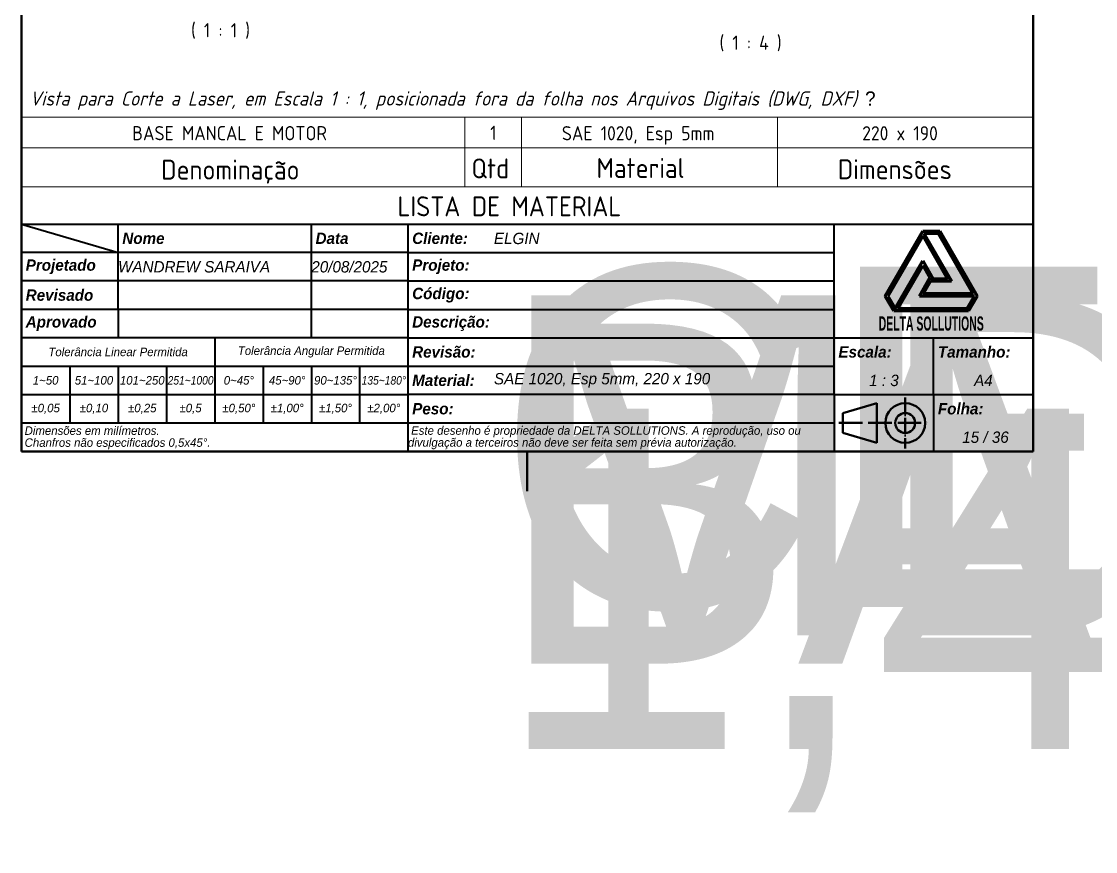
# Model space of a CAD drawing. Header units: millimetres. Extents: x 0 to 2286, y -63 to 297.
# Drawn here: x 25 to 214, y -63.4 to 82.7 of the extents above; entities that cross this region are included whole.
import ezdxf
from ezdxf.enums import TextEntityAlignment as Align

# ---------------------------------------------------------------- set-up
doc = ezdxf.new("R2018")
doc.units = ezdxf.units.MM
doc.linetypes.add('DASHED', pattern=[0.2068, 0.1655, -0.0413])
doc.linetypes.add('LONG_DASH_DOTTED', pattern=[0.3001, 0.2362, -0.0295, 0.0049, -0.0295])
for name, color, linetype, lineweight, true_color in [('Borda A3_A4 (ABNT)', 7, 'Continuous', 50, 0x800000), ('Borda A3_A4 Título (ABNT)', 7, 'Continuous', 40, 0x800000), ('Símbolo (ABNT)', 1, 'Continuous', 18, 0xff0000)]:
    doc.layers.add(name, color=color, linetype=linetype, lineweight=lineweight, true_color=true_color)
doc.layers.add('Borda Título (ABNT)', color=7, linetype='Continuous', lineweight=50)
doc.layers.add('Note (ABNT)', color=7, linetype='Continuous', lineweight=18)
doc.styles.get("Standard").update_dxf_attribs({"font": ''})
doc.styles.add('Texto 1.50 (ABNT)', font='GOTHICI.TTF')
doc.styles.add('Texto 2.50 (ABNT)', font='isocp_IV50.ttf')
doc.styles.add('Texto 2.50 Rótulo (ABNT)', font='')
doc.styles.add('Texto 3.50 (ABNT)', font='isocp_IV50.ttf')
doc.styles.add('Texto Bloco 1.50 (ABNT)', font='GOTHICI.TTF')
doc.styles.add('Texto Bloco 2.00 (ABNT)', font='GOTHICI.TTF')
doc.styles.add('Texto Bloco 2.00 N (ABNT)', font='GOTHICBI.TTF')
doc.styles.get('Standard').set_extended_font_data('ISOCP_IV50', italic=True)
doc.styles.get('Texto 2.50 Rótulo (ABNT)').set_extended_font_data('ISOCP_IV50', italic=True)

# ---------------------------------------------------------------- blocks, each defined once
blk = doc.blocks.new('Bordas A4 ABNT')
at = {"layer": 'Borda A3_A4 (ABNT)'}
for p, q in [((25, 7), (25, 290)), ((203, 290), (203, 7)), ((203, 7), (25, 7)), ((114, 0), (114, 7))]:
    blk.add_line(p, q, dxfattribs=at)
at = {"layer": 'Borda Título (ABNT)', "color": 7, "lineweight": 30, "flags": 104}
blk.add_attdef('NÚMERO_DA_PEÇA', text='', height=5, dxfattribs=at).set_placement((30, 285), align=Align.MIDDLE_LEFT)
blk = doc.blocks.new('LISTA DE MATERIAL')
at = {"layer": 'Símbolo (ABNT)'}
for p, q in [((203, 65.86), (25, 65.86)), ((25, 65.86), (25, 60.42)), ((103, 65.86), (103, 60.42)), ((113, 65.86), (113, 60.42)), ((158, 65.86), (158, 60.42)), ((203, 65.86), (203, 60.42)), ((203, 60.42), (25, 60.42)), ((25, 53.6), (25, 60.42)), ((103, 53.6), (103, 60.42)), ((113, 53.6), (113, 60.42)), ((158, 53.6), (158, 60.42)), ((203, 53.6), (203, 60.42)), ((25, 47), (25, 53.6)), ((203, 53.6), (25, 53.6)), ((203, 47), (203, 53.6)), ((203, 47), (25, 47))]:
    blk.add_line(p, q, dxfattribs=at)
at = {"layer": 'Símbolo (ABNT)', "color": 7, "attachment_point": 7}
for s, insert, char_height, style in [('BASE MANCAL E MOTOR', (44.47, 61.77), 2.5, 'Texto 2.50 (ABNT)'), ('1', (107.48, 61.83), 2.5, 'Texto 2.50 (ABNT)'), ('SAE 1020, Esp 5mm', (120.08, 61.01), 2.5, 'Texto 2.50 (ABNT)'), ('220 x 190', (172.93, 61.76), 2.5, 'Texto 2.50 (ABNT)'), ('Material', (126.18, 55.14), 3.5, 'Texto 3.50 (ABNT)'), ('Denominação', (49.58, 54.16), 3.5, 'Texto 3.50 (ABNT)'), ('Qtd', (104.16, 55.07), 3.5, 'Texto 3.50 (ABNT)'), ('Dimensões', (168.63, 54.92), 3.5, 'Texto 3.50 (ABNT)'), ('LISTA DE MATERIAL', (91.16, 48.39), 3.5, 'Texto 3.50 (ABNT)')]:
    blk.add_mtext(s, dxfattribs=dict(at, insert=insert, char_height=char_height, style=style))
blk = doc.blocks.new('Blocos de títulos A3_A4 ABNT')
blk.add_line((191.28, 272.67), (204.44, 272.67))
at = {"layer": 'Borda A3_A4 Título (ABNT)'}
for p, q in [((37.79, 287.92), (54.79, 282.92)), ((37.79, 247.92), (37.79, 287.92)), ((37.79, 287.92), (215.79, 287.92)), ((54.79, 282.92), (54.79, 287.92)), ((88.79, 282.92), (88.79, 287.92)), ((105.79, 287.92), (105.79, 282.92)), ((180.79, 267.92), (180.79, 287.92)), ((215.79, 287.92), (215.79, 247.92)), ((54.79, 282.92), (37.79, 282.92)), ((54.79, 277.92), (54.79, 282.92)), ((88.79, 282.92), (54.79, 282.92)), ((88.79, 277.92), (88.79, 282.92)), ((105.79, 282.92), (88.79, 282.92)), ((105.79, 282.92), (122.79, 282.92)), ((105.79, 282.92), (105.79, 277.92)), ((122.79, 282.92), (180.79, 282.92)), ((54.79, 277.92), (37.79, 277.92)), ((54.79, 272.92), (54.79, 277.92)), ((88.79, 277.92), (54.79, 277.92)), ((88.79, 267.92), (88.79, 277.92)), ((105.79, 277.92), (88.79, 277.92)), ((105.79, 277.92), (105.79, 272.92)), ((105.79, 277.92), (119.7, 277.92)), ((119.7, 277.92), (180.79, 277.92)), ((54.79, 272.92), (37.79, 272.92)), ((54.79, 272.92), (54.79, 267.92)), ((88.79, 272.92), (54.79, 272.92)), ((105.79, 272.92), (88.79, 272.92)), ((105.79, 272.92), (119.7, 272.92)), ((105.79, 272.92), (105.79, 267.92)), ((119.7, 272.92), (180.79, 272.92)), ((71.79, 267.92), (37.79, 267.92)), ((71.79, 267.92), (71.79, 262.92)), ((105.79, 267.92), (71.79, 267.92)), ((105.79, 267.92), (105.79, 262.92)), ((105.79, 267.92), (180.79, 267.92)), ((180.79, 267.92), (215.79, 267.92)), ((180.79, 257.92), (180.79, 267.92)), ((198.29, 257.92), (198.29, 267.92)), ((37.79, 262.92), (46.29, 262.92)), ((46.29, 262.92), (54.79, 262.92)), ((46.29, 262.92), (46.29, 257.92)), ((54.79, 262.92), (63.29, 262.92)), ((54.79, 262.92), (54.79, 257.92)), ((63.29, 262.92), (63.29, 257.92)), ((63.29, 262.92), (71.79, 262.92)), ((71.79, 262.92), (80.29, 262.92)), ((71.79, 262.92), (71.79, 257.92)), ((80.29, 262.92), (88.79, 262.92)), ((80.29, 262.92), (80.29, 257.92)), ((88.79, 262.92), (88.79, 257.92)), ((88.79, 262.92), (97.29, 262.92)), ((97.29, 262.92), (97.29, 258.09)), ((97.29, 262.92), (105.79, 262.92)), ((105.79, 262.92), (105.79, 257.92)), ((105.79, 262.92), (119.7, 262.92)), ((119.7, 262.92), (152.2, 262.92)), ((152.2, 262.92), (180.79, 262.92)), ((37.79, 257.92), (105.79, 257.92)), ((46.29, 257.92), (46.29, 252.92)), ((54.79, 257.92), (54.79, 252.92)), ((63.29, 257.92), (63.29, 252.92)), ((71.79, 257.92), (71.79, 252.92)), ((80.29, 257.92), (80.29, 252.92)), ((88.79, 257.92), (88.79, 252.92)), ((97.29, 258.09), (97.29, 252.92)), ((105.79, 257.92), (105.79, 252.92)), ((180.79, 257.92), (105.79, 257.92)), ((180.79, 257.92), (198.29, 257.92)), ((180.79, 257.92), (180.79, 247.92)), ((198.29, 257.92), (198.29, 247.92)), ((198.29, 257.92), (215.79, 257.92)), ((37.79, 252.92), (46.29, 252.92)), ((46.29, 252.92), (54.79, 252.92)), ((54.79, 252.92), (63.29, 252.92)), ((63.29, 252.92), (71.79, 252.92)), ((71.79, 252.92), (80.29, 252.92)), ((80.29, 252.92), (88.79, 252.92)), ((88.79, 252.92), (97.29, 252.92)), ((97.29, 252.92), (105.79, 252.92)), ((105.79, 252.92), (105.79, 247.92)), ((105.79, 252.92), (180.79, 252.92)), ((215.79, 247.92), (37.79, 247.92))]:
    blk.add_line(p, q, dxfattribs=at)
at = {"layer": 'Borda Título (ABNT)', "color": 5, "linetype": 'Continuous', "lineweight": 100, "true_color": 0x0000ff}
for p, q in [((189.78, 275.26), (196.36, 286.67)), ((196.36, 285.87), (190.24, 275.26)), ((196.36, 286.67), (199.36, 286.67)), ((196.36, 285.87), (200.75, 278.26)), ((199.13, 286.27), (196.59, 286.27)), ((196.59, 286.27), (201.44, 277.86)), ((205.25, 275.66), (199.13, 286.27)), ((199.36, 286.67), (205.94, 275.26)), ((191.51, 273.07), (196.36, 281.47)), ((191.97, 273.07), (196.36, 280.67)), ((196.36, 281.47), (198.21, 278.26)), ((196.36, 280.67), (197.63, 278.47)), ((195.78, 275.26), (197.63, 278.47)), ((196.47, 275.66), (197.74, 277.86)), ((201.44, 277.86), (197.74, 277.86)), ((197.75, 278.26), (197.97, 278.26)), ((197.86, 278.07), (197.75, 278.26)), ((197.97, 278.26), (197.86, 278.07)), ((200.75, 278.26), (198.21, 278.26)), ((191.28, 272.67), (189.78, 275.26)), ((190.24, 275.26), (191.51, 273.07)), ((205.48, 275.26), (195.78, 275.26)), ((205.25, 275.66), (196.47, 275.66)), ((204.21, 273.07), (205.48, 275.26)), ((205.94, 275.26), (204.44, 272.67)), ((204.44, 272.67), (191.28, 272.67)), ((191.97, 273.07), (204.21, 273.07))]:
    blk.add_line(p, q, dxfattribs=at)
at = {"layer": 'Borda Título (ABNT)', "linetype": 'LONG_DASH_DOTTED', "ltscale": 11.806988}
blk.add_line((193.29, 257.42), (193.29, 248.42), dxfattribs=at)
at = {"layer": 'Borda Título (ABNT)'}
for p, q in [((182.29, 254.67), (188.29, 256.41)), ((188.29, 249.42), (188.29, 256.41)), ((182.29, 251.17), (182.29, 254.67)), ((182.29, 251.17), (188.29, 249.42))]:
    blk.add_line(p, q, dxfattribs=at)
at = {"layer": 'Borda Título (ABNT)', "linetype": 'DASHED', "ltscale": 25.028347}
blk.add_line((181.61, 252.92), (197.14, 252.92), dxfattribs=at)
at = {"layer": 'Borda Título (ABNT)'}
for radius in [3.5, 1.75]:
    blk.add_circle((193.29, 252.92), radius, dxfattribs=at)
at = {"layer": 'Borda Título (ABNT)', "style": 'Texto Bloco 2.00 (ABNT)'}
blk.add_text(' 15 / 36', height=2, dxfattribs=at).set_placement((207.04, 250.42), align=Align.MIDDLE_CENTER)
at = {"layer": 'Borda Título (ABNT)'}
for s, insert, char_height, width, attachment_point, style in [('\\fCentury Gothic|b1|i1; Nome', (54.79, 285.42), 2, 33.3085, 4, 'Texto Bloco 2.00 N (ABNT)'), ('\\fCentury Gothic|b1|i1; Data', (88.79, 285.42), 2, 17, 4, 'Texto Bloco 2.00 N (ABNT)'), ('\\fCentury Gothic|b1|i1; Cliente:', (105.79, 285.42), 2, 15.1266, 4, 'Texto Bloco 2.00 N (ABNT)'), ('\\fCentury Gothic|b1|i1; Projetado', (37.79, 280.42), 2, 17, 4, 'Texto Bloco 2.00 N (ABNT)'), ('\\fCentury Gothic|b1|i1; Projeto:', (105.79, 280.42), 2, 15.1266, 4, 'Texto Bloco 2.00 N (ABNT)'), ('\\fCentury Gothic|b1|i1; Revisado', (37.79, 275.42), 2, 17, 4, 'Texto Bloco 2.00 N (ABNT)'), ('\\fCentury Gothic|b1|i1; Código:', (105.79, 275.42), 2, 15.1266, 4, 'Texto Bloco 2.00 N (ABNT)'), ('\\fCentury Gothic|b1|i1; Aprovado', (37.79, 270.42), 2, 17, 4, 'Texto Bloco 2.00 N (ABNT)'), ('\\fCentury Gothic|b1|i1; Descrição:', (105.79, 270.42), 2, 16.6726, 4, 'Texto Bloco 2.00 N (ABNT)'), ('\\fCentury Gothic|b0|i1;Tolerância Angular Permitida', (88.79, 265.42), 1.5, 34, 5, 'Texto Bloco 1.50 (ABNT)'), ('\\fCentury Gothic|b1|i1; Revisão:', (105.79, 265.42), 2, 15.1266, 4, 'Texto Bloco 2.00 N (ABNT)'), ('\\fCentury Gothic|b1|i1; Escala:', (180.79, 265.42), 2, 12.4275, 4, 'Texto Bloco 2.00 N (ABNT)'), ('\\fCentury Gothic|b1|i1; Tamanho:', (198.29, 265.42), 2, 18.9996, 4, 'Texto Bloco 2.00 N (ABNT)'), ('\\fCentury Gothic|b0|i1;Tolerância Linear Permitida', (54.79, 265.42), 1.5, 34, 5, 'Texto Bloco 1.50 (ABNT)'), ('\\fCentury Gothic|b0|i1;\\W0.90;251~1000', (67.54, 260.42), 1.5, 8.4243, 5, 'Texto Bloco 1.50 (ABNT)'), ('\\fCentury Gothic|b1|i1; Material:', (105.79, 260.42), 2, 15.1266, 4, 'Texto Bloco 2.00 N (ABNT)'), ('\\fCentury Gothic|b0|i1;SAE 1020, Esp 5mm, 220 x 190', (120.92, 260.42), 2, 59.8734, 4, 'Texto Bloco 2.00 (ABNT)'), ('\\fCentury Gothic|b1|i1; Peso:', (105.79, 255.42), 2, 15.1266, 4, 'Texto Bloco 2.00 N (ABNT)'), ('\\fCentury Gothic|b1|i1; Folha:', (198.29, 255.42), 2, 18.9223, 4, 'Texto Bloco 2.00 N (ABNT)')]:
    blk.add_mtext(s, dxfattribs=dict(at, insert=insert, char_height=char_height, width=width, attachment_point=attachment_point, style=style))
at = {"layer": 'Borda Título (ABNT)', "color": 5, "true_color": 0x0000ff, "insert": (197.86, 270.42), "char_height": 2.5, "attachment_point": 5, "style": 'Texto 1.50 (ABNT)'}
blk.add_mtext('\\fDubai|b1|i0;\\W0.55;{\\H2.5000;DELTA SOLLUTIONS}', dxfattribs=at)
at = {"layer": 'Borda Título (ABNT)', "char_height": 1.5, "attachment_point": 5, "style": 'Texto Bloco 1.50 (ABNT)'}
for s, insert in [('\\fCentury Gothic|b0|i1;1~50', (42.04, 260.42)), ('\\fCentury Gothic|b0|i1;51~100', (50.54, 260.42)), ('\\fCentury Gothic|b0|i1;101~250', (59.04, 260.42)), ('\\fCentury Gothic|b0|i1;0~45°', (76.04, 260.42)), ('\\fCentury Gothic|b0|i1;45~90°', (84.54, 260.42)), ('\\fCentury Gothic|b0|i1;90~135°', (93.04, 260.42)), ('\\fCentury Gothic|b0|i1;\\W0.90;135~180°', (101.54, 260.42)), ('\\fCentury Gothic|b0|i1;±0,05', (42.04, 255.42)), ('\\fCentury Gothic|b0|i1;±0,10', (50.54, 255.42)), ('\\fCentury Gothic|b0|i1;±0,25', (59.04, 255.42)), ('\\fCentury Gothic|b0|i1;±0,5', (67.54, 255.42)), ('\\fCentury Gothic|b0|i1;±0,50°', (76.04, 255.42)), ('\\fCentury Gothic|b0|i1;±1,00°', (84.54, 255.42)), ('\\fCentury Gothic|b0|i1;±1,50°', (93.04, 255.42)), ('\\fCentury Gothic|b0|i1;±2,00°', (101.54, 255.42))]:
    blk.add_mtext(s, dxfattribs=dict(at, insert=insert))
at = {"layer": 'Borda Título (ABNT)', "char_height": 1.5, "attachment_point": 4, "line_spacing_factor": 0.84, "style": 'Texto Bloco 1.50 (ABNT)'}
for s, insert, width in [('\\fCentury Gothic|b0|i1; Dimensões em milímetros.\\P\\fCentury Gothic|b0|i1; Chanfros não especificados 0,5x45°.', (37.79, 250.3), 66.1071), ('\\fCentury Gothic|b0|i1; Este desenho é propriedade da DELTA SOLLUTIONS. A reprodução, uso ou divulgação a terceiros não deve ser feita sem prévia autorização.', (105.79, 250.32), 75.3437)]:
    blk.add_mtext(s, dxfattribs=dict(at, insert=insert, width=width))
at = {"layer": 'Borda Título (ABNT)', "style": 'Texto Bloco 2.00 (ABNT)'}
for tag, p in [('EMPRESA', (120.92, 285.42)), ('DATA_DE_CRIAÇÃO', (88.79, 280.42)), ('AUTOR', (54.79, 280.42)), ('VERIFICADO_POR', (54.79, 275.42)), ('DATA_DE_APROVAÇÃO_DA_ENG.', (88.79, 275.42)), ('MFG_(Manufacturing_Industry_Group)_APROVADO_POR', (54.79, 270.42)), ('DATA_DE_APROVAÇÃO_PELA_MFG', (88.79, 270.42))]:
    blk.add_attdef(tag, text='', height=2, dxfattribs=at).set_placement(p, align=Align.MIDDLE_LEFT)
at = {"layer": 'Borda Título (ABNT)', "lineweight": 30, "flags": 104}
for tag, p in [('TÍTULO', (120.92, 280.42)), ('NÚMERO_DA_PEÇA', (120.92, 275.42)), ('DESCRIÇÃO', (120.92, 270.42)), ('NÚMERO_DE_REVISÃO', (120.92, 265.42)), ('MASSA\\P3;', (120.92, 255.42))]:
    blk.add_attdef(tag, text='', height=2, dxfattribs=at).set_placement(p, align=Align.MIDDLE_LEFT)
at = {"layer": 'Borda Título (ABNT)', "style": 'Texto Bloco 2.00 (ABNT)'}
for tag, p in [('Escala_da_vista_inicial', (189.54, 260.42)), ('Tamanho_de_folha', (207.04, 260.42))]:
    blk.add_attdef(tag, text='', height=2, dxfattribs=at).set_placement(p, align=Align.MIDDLE_CENTER)

msp = doc.modelspace()

# ---------------------------------------------------------------- block references
msp.add_blockref('Bordas A4 ABNT', (0, 0))
ref = msp.add_blockref('Blocos de títulos A3_A4 ABNT', (-12.7888, -240.9155))
ref.add_attrib('Tamanho_de_folha', 'A4', dxfattribs={"layer": 'Borda Título (ABNT)', "height": 2, "style": 'Texto Bloco 2.00 (ABNT)'}).set_placement((194.25, 19.5), align=Align.MIDDLE_CENTER)
ref.add_attrib('Escala_da_vista_inicial', '1 : 3', dxfattribs={"layer": 'Borda Título (ABNT)', "height": 2, "style": 'Texto Bloco 2.00 (ABNT)'}).set_placement((176.75, 19.5), align=Align.MIDDLE_CENTER)
ref.add_attrib('AUTOR', 'WANDREW SARAIVA', dxfattribs={"layer": 'Borda Título (ABNT)', "height": 2, "style": 'Texto Bloco 2.00 (ABNT)'}).set_placement((42, 39.5), align=Align.MIDDLE_LEFT)
ref.add_attrib('DATA_DE_CRIAÇÃO', '20/08/2025', dxfattribs={"layer": 'Borda Título (ABNT)', "height": 2, "style": 'Texto Bloco 2.00 (ABNT)'}).set_placement((76, 39.5), align=Align.MIDDLE_LEFT)
ref.add_attrib('EMPRESA', 'ELGIN', dxfattribs={"layer": 'Borda Título (ABNT)', "height": 2, "style": 'Texto Bloco 2.00 (ABNT)'}).set_placement((108.1266, 44.5), align=Align.MIDDLE_LEFT)
lines = msp.add_mtext('BASE MANCAL E MOTOR', dxfattribs={"layer": 'Borda Título (ABNT)', "insert": (108.1266, 29.5), "char_height": 59.87341, "attachment_point": 1})
ref.add_attrib('DESCRIÇÃO', '', (108.1266, 29.5), dxfattribs={"flags": 104}).embed_mtext(lines)
lines = msp.add_mtext('MD03-006-0808-0011', dxfattribs={"layer": 'Borda Título (ABNT)', "insert": (108.1266, 34.5), "char_height": 59.87341, "attachment_point": 1})
ref.add_attrib('NÚMERO_DA_PEÇA', '', (108.1266, 34.5), dxfattribs={"flags": 104}).embed_mtext(lines)
lines = msp.add_mtext('1,436 kg', dxfattribs={"layer": 'Borda Título (ABNT)', "insert": (108.1266, 14.5), "char_height": 59.87341, "attachment_point": 1})
ref.add_attrib('MASSA\\P3;', '', (108.1266, 14.5), dxfattribs={"flags": 104}).embed_mtext(lines)
lines = msp.add_mtext('CETEVA', dxfattribs={"layer": 'Borda Título (ABNT)', "insert": (108.1266, 39.5), "char_height": 59.87341, "attachment_point": 1})
ref.add_attrib('TÍTULO', '', (108.1266, 39.5), dxfattribs={"flags": 104}).embed_mtext(lines)
at = {"layer": 'Símbolo (ABNT)'}
msp.add_blockref('LISTA DE MATERIAL', (0, 0), dxfattribs=at)

# ---------------------------------------------------------------- texts
at = {"layer": 'Note (ABNT)', "color": 7, "char_height": 2.5, "attachment_point": 7, "style": 'Texto 2.50 (ABNT)'}
for s, insert in [('( 1 : 1 )', (54.8333, 79.6473)), ('( 1 : 4 )', (147.814, 77.4473))]:
    msp.add_mtext(s, dxfattribs=dict(at, insert=insert))
at = {"layer": 'Símbolo (ABNT)', "insert": (26.4416, 68.7468), "char_height": 2.5, "width": 174.15222, "attachment_point": 4, "style": 'Texto 2.50 Rótulo (ABNT)'}
msp.add_mtext('\\fISOCP_IV50|b0|i1;{\\H2.5000;Vista para Corte a Laser, em Escala 1 : 1, posicionada fora da folha nos Arquivos Digitais (DWG, DXF) }\\fAIGDT|b0|i1;{\\H2.4900;\uf0c4}', dxfattribs=at)

doc.saveas('drawing.dxf')
